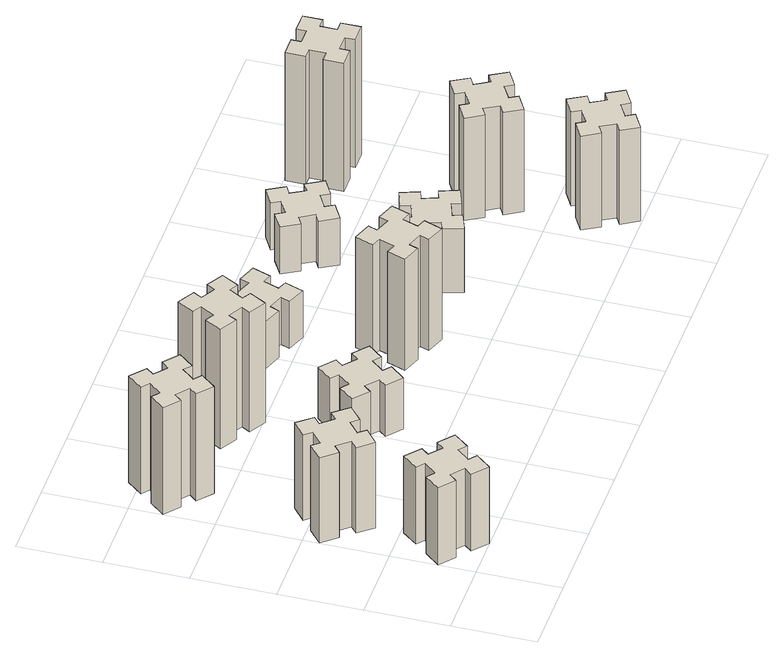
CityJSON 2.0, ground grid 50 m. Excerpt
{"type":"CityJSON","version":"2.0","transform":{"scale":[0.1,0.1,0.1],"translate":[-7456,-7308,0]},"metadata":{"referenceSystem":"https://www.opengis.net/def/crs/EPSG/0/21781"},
"CityObjects":{
"building1":{"type":"Building","attributes":{"class":"1000","function":"1000","usage":"1000","yearOfConstruction":2016,"roofType":"1000","measuredHeight":54,"storeysAboveGround":30,"storeysBelowGround":0},"geometry":[{"type":"Solid","lod":"1","boundaries":[[[[0,1,2,3,4,5,6,7,8,9,10,11,12,13,14,15,16,17,18,19]],[[17,16,20,21]],[[16,15,22,20]],[[15,14,23,22]],[[14,13,24,23]],[[13,12,25,24]],[[12,11,26,25]],[[11,10,27,26]],[[10,9,28,27]],[[9,8,29,28]],[[8,7,30,29]],[[7,6,31,30]],[[6,5,32,31]],[[5,4,33,32]],[[4,3,34,33]],[[3,2,35,34]],[[2,1,36,35]],[[1,0,37,36]],[[0,19,38,37]],[[19,18,39,38]],[[18,17,21,39]],[[24,25,26,27,28,29,30,31,32,33,34,35,36,37,38,39,21,20,22,23]]]]}]},
"building2":{"type":"Building","attributes":{"class":"1000","function":"1000","usage":"1000","yearOfConstruction":2016,"roofType":"1000","measuredHeight":60,"storeysAboveGround":30,"storeysBelowGround":0},"geometry":[{"type":"Solid","lod":"1","boundaries":[[[[40,41,42,43,44,45,46,47,48,49,50,51,52,53,54,55,56,57,58,59]],[[57,56,60,61]],[[56,55,62,60]],[[55,54,63,62]],[[54,53,64,63]],[[53,52,65,64]],[[52,51,66,65]],[[51,50,67,66]],[[50,49,68,67]],[[49,48,69,68]],[[48,47,70,69]],[[47,46,71,70]],[[46,45,72,71]],[[45,44,73,72]],[[44,43,74,73]],[[43,42,75,74]],[[42,41,76,75]],[[41,40,77,76]],[[40,59,78,77]],[[59,58,79,78]],[[58,57,61,79]],[[64,65,66,67,68,69,70,71,72,73,74,75,76,77,78,79,61,60,62,63]]]]}]},
"building3":{"type":"Building","attributes":{"class":"1000","function":"1000","usage":"1000","yearOfConstruction":2016,"roofType":"1000","measuredHeight":75,"storeysAboveGround":30,"storeysBelowGround":0},"geometry":[{"type":"Solid","lod":"1","boundaries":[[[[80,81,82,83,84,85,86,87,88,89,90,91,92,93,94,95,96,97,98,99]],[[97,96,100,101]],[[96,95,102,100]],[[95,94,103,102]],[[94,93,104,103]],[[93,92,105,104]],[[92,91,106,105]],[[91,90,107,106]],[[90,89,108,107]],[[89,88,109,108]],[[88,87,110,109]],[[87,86,111,110]],[[86,85,112,111]],[[85,84,113,112]],[[84,83,114,113]],[[83,82,115,114]],[[82,81,116,115]],[[81,80,117,116]],[[80,99,118,117]],[[99,98,119,118]],[[98,97,101,119]],[[104,105,106,107,108,109,110,111,112,113,114,115,116,117,118,119,101,100,102,103]]]]}]},
"building4":{"type":"Building","attributes":{"class":"1000","function":"1000","usage":"1000","yearOfConstruction":2016,"roofType":"1000","measuredHeight":36,"storeysAboveGround":30,"storeysBelowGround":0},"geometry":[{"type":"Solid","lod":"1","boundaries":[[[[120,121,122,123,124,125,126,127,128,129,130,131,132,133,134,135,136,137,138,139]],[[137,136,140,141]],[[136,135,142,140]],[[135,134,143,142]],[[134,133,144,143]],[[133,132,145,144]],[[132,131,146,145]],[[131,130,147,146]],[[130,129,148,147]],[[129,128,149,148]],[[128,127,150,149]],[[127,126,151,150]],[[126,125,152,151]],[[125,124,153,152]],[[124,123,154,153]],[[123,122,155,154]],[[122,121,156,155]],[[121,120,157,156]],[[120,139,158,157]],[[139,138,159,158]],[[138,137,141,159]],[[144,145,146,147,148,149,150,151,152,153,154,155,156,157,158,159,141,140,142,143]]]]}]},
"building5":{"type":"Building","attributes":{"class":"1000","function":"1000","usage":"1000","yearOfConstruction":2016,"roofType":"1000","measuredHeight":84,"storeysAboveGround":30,"storeysBelowGround":0},"geometry":[{"type":"Solid","lod":"1","boundaries":[[[[160,161,162,163,164,165,166,167,168,169,170,171,172,173,174,175,176,177,178,179]],[[177,176,180,181]],[[176,175,182,180]],[[175,174,183,182]],[[174,173,184,183]],[[173,172,185,184]],[[172,171,186,185]],[[171,170,187,186]],[[170,169,188,187]],[[169,168,189,188]],[[168,167,190,189]],[[167,166,191,190]],[[166,165,192,191]],[[165,164,193,192]],[[164,163,194,193]],[[163,162,195,194]],[[162,161,196,195]],[[161,160,197,196]],[[160,179,198,197]],[[179,178,199,198]],[[178,177,181,199]],[[184,185,186,187,188,189,190,191,192,193,194,195,196,197,198,199,181,180,182,183]]]]}]},
"building6":{"type":"Building","attributes":{"class":"1000","function":"1000","usage":"1000","yearOfConstruction":2016,"roofType":"1000","measuredHeight":78,"storeysAboveGround":30,"storeysBelowGround":0},"geometry":[{"type":"Solid","lod":"1","boundaries":[[[[200,201,202,203,204,205,206,207,208,209,210,211,212,213,214,215,216,217,218,219]],[[217,216,220,221]],[[216,215,222,220]],[[215,214,223,222]],[[214,213,224,223]],[[213,212,225,224]],[[212,211,226,225]],[[211,210,227,226]],[[210,209,228,227]],[[209,208,229,228]],[[208,207,230,229]],[[207,206,231,230]],[[206,205,232,231]],[[205,204,233,232]],[[204,203,234,233]],[[203,202,235,234]],[[202,201,236,235]],[[201,200,237,236]],[[200,219,238,237]],[[219,218,239,238]],[[218,217,221,239]],[[224,225,226,227,228,229,230,231,232,233,234,235,236,237,238,239,221,220,222,223]]]]}]},
"building7":{"type":"Building","attributes":{"class":"1000","function":"1000","usage":"1000","yearOfConstruction":2016,"roofType":"1000","measuredHeight":33,"storeysAboveGround":30,"storeysBelowGround":0},"geometry":[{"type":"Solid","lod":"1","boundaries":[[[[240,241,242,243,244,245,246,247,248,249,250,251,252,253,254,255,256,257,258,259]],[[257,256,260,261]],[[256,255,262,260]],[[255,254,263,262]],[[254,253,264,263]],[[253,252,265,264]],[[252,251,266,265]],[[251,250,267,266]],[[250,249,268,267]],[[249,248,269,268]],[[248,247,270,269]],[[247,246,271,270]],[[246,245,272,271]],[[245,244,273,272]],[[244,243,274,273]],[[243,242,275,274]],[[242,241,276,275]],[[241,240,277,276]],[[240,259,278,277]],[[259,258,279,278]],[[258,257,261,279]],[[264,265,266,267,268,269,270,271,272,273,274,275,276,277,278,279,261,260,262,263]]]]}]},
"building8":{"type":"Building","attributes":{"class":"1000","function":"1000","usage":"1000","yearOfConstruction":2016,"roofType":"1000","measuredHeight":45,"storeysAboveGround":30,"storeysBelowGround":0},"geometry":[{"type":"Solid","lod":"1","boundaries":[[[[280,281,282,283,284,285,286,287,288,289,290,291,292,293,294,295,296,297,298,299]],[[297,296,300,301]],[[296,295,302,300]],[[295,294,303,302]],[[294,293,304,303]],[[293,292,305,304]],[[292,291,306,305]],[[291,290,307,306]],[[290,289,308,307]],[[289,288,309,308]],[[288,287,310,309]],[[287,286,311,310]],[[286,285,312,311]],[[285,284,313,312]],[[284,283,314,313]],[[283,282,315,314]],[[282,281,316,315]],[[281,280,317,316]],[[280,299,318,317]],[[299,298,319,318]],[[298,297,301,319]],[[304,305,306,307,308,309,310,311,312,313,314,315,316,317,318,319,301,300,302,303]]]]}]},
"building9":{"type":"Building","attributes":{"class":"1000","function":"1000","usage":"1000","yearOfConstruction":2016,"roofType":"1000","measuredHeight":33,"storeysAboveGround":30,"storeysBelowGround":0},"geometry":[{"type":"Solid","lod":"1","boundaries":[[[[320,321,322,323,324,325,326,327,328,329,330,331,332,333,334,335,336,337,338,339]],[[337,336,340,341]],[[336,335,342,340]],[[335,334,343,342]],[[334,333,344,343]],[[333,332,345,344]],[[332,331,346,345]],[[331,330,347,346]],[[330,329,348,347]],[[329,328,349,348]],[[328,327,350,349]],[[327,326,351,350]],[[326,325,352,351]],[[325,324,353,352]],[[324,323,354,353]],[[323,322,355,354]],[[322,321,356,355]],[[321,320,357,356]],[[320,339,358,357]],[[339,338,359,358]],[[338,337,341,359]],[[344,345,346,347,348,349,350,351,352,353,354,355,356,357,358,359,341,340,342,343]]]]}]},
"building10":{"type":"Building","attributes":{"class":"1000","function":"1000","usage":"1000","yearOfConstruction":2016,"roofType":"1000","measuredHeight":66,"storeysAboveGround":30,"storeysBelowGround":0},"geometry":[{"type":"Solid","lod":"1","boundaries":[[[[360,361,362,363,364,365,366,367,368,369,370,371,372,373,374,375,376,377,378,379]],[[377,376,380,381]],[[376,375,382,380]],[[375,374,383,382]],[[374,373,384,383]],[[373,372,385,384]],[[372,371,386,385]],[[371,370,387,386]],[[370,369,388,387]],[[369,368,389,388]],[[368,367,390,389]],[[367,366,391,390]],[[366,365,392,391]],[[365,364,393,392]],[[364,363,394,393]],[[363,362,395,394]],[[362,361,396,395]],[[361,360,397,396]],[[360,379,398,397]],[[379,378,399,398]],[[378,377,381,399]],[[384,385,386,387,388,389,390,391,392,393,394,395,396,397,398,399,381,380,382,383]]]]}]},
"building11":{"type":"Building","attributes":{"class":"1000","function":"1000","usage":"1000","yearOfConstruction":2016,"roofType":"1000","measuredHeight":72,"storeysAboveGround":30,"storeysBelowGround":0},"geometry":[{"type":"Solid","lod":"1","boundaries":[[[[400,401,402,403,404,405,406,407,408,409,410,411,412,413,414,415,416,417,418,419]],[[417,416,420,421]],[[416,415,422,420]],[[415,414,423,422]],[[414,413,424,423]],[[413,412,425,424]],[[412,411,426,425]],[[411,410,427,426]],[[410,409,428,427]],[[409,408,429,428]],[[408,407,430,429]],[[407,406,431,430]],[[406,405,432,431]],[[405,404,433,432]],[[404,403,434,433]],[[403,402,435,434]],[[402,401,436,435]],[[401,400,437,436]],[[400,419,438,437]],[[419,418,439,438]],[[418,417,421,439]],[[424,425,426,427,428,429,430,431,432,433,434,435,436,437,438,439,421,420,422,423]]]]}]},
"building12":{"type":"Building","attributes":{"class":"1000","function":"1000","usage":"1000","yearOfConstruction":2016,"roofType":"1000","measuredHeight":90,"storeysAboveGround":30,"storeysBelowGround":0},"geometry":[{"type":"Solid","lod":"1","boundaries":[[[[440,441,442,443,444,445,446,447,448,449,450,451,452,453,454,455,456,457,458,459]],[[457,456,460,461]],[[456,455,462,460]],[[455,454,463,462]],[[454,453,464,463]],[[453,452,465,464]],[[452,451,466,465]],[[451,450,467,466]],[[450,449,468,467]],[[449,448,469,468]],[[448,447,470,469]],[[447,446,471,470]],[[446,445,472,471]],[[445,444,473,472]],[[444,443,474,473]],[[443,442,475,474]],[[442,441,476,475]],[[441,440,477,476]],[[440,459,478,477]],[[459,458,479,478]],[[458,457,461,479]],[[464,465,466,467,468,469,470,471,472,473,474,475,476,477,478,479,461,460,462,463]]]]}]}
},
"vertices":[
[354,297,0],[278,362,0],[316,408,0],[224,485,0],[147,393,0],[193,354,0],[129,278,0],[83,316,0],[6,224,0],[98,147,0],[136,193,0],[213,129,0],[174,83,0],[266,6,0],[343,98,0],[297,136,0],[362,213,0],[408,174,0],[485,266,0],[393,343,0],[362,213,540],[408,174,540],[297,136,540],[343,98,540],[266,6,540],[174,83,540],[213,129,540],[136,193,540],[98,147,540],[6,224,540],[83,316,540],[129,278,540],[193,354,540],[147,393,540],[224,485,540],[316,408,540],[278,362,540],[354,297,540],[393,343,540],[485,266,540],
[362,918,0],[297,994,0],[343,1033,0],[266,1125,0],[174,1048,0],[213,1002,0],[136,937,0],[98,983,0],[6,906,0],[83,814,0],[129,853,0],[193,776,0],[147,738,0],[224,646,0],[316,723,0],[278,769,0],[354,833,0],[393,787,0],[485,864,0],[408,956,0],[354,833,600],[393,787,600],[278,769,600],[316,723,600],[224,646,600],[147,738,600],[193,776,600],[129,853,600],[83,814,600],[6,906,600],[98,983,600],[136,937,600],[213,1002,600],[174,1048,600],[266,1125,600],[343,1033,600],[297,994,600],[362,918,600],[408,956,600],[485,864,600],
[354,1877,0],[278,1942,0],[316,1988,0],[224,2065,0],[147,1973,0],[193,1934,0],[129,1858,0],[83,1896,0],[6,1804,0],[98,1727,0],[136,1773,0],[213,1709,0],[174,1663,0],[266,1586,0],[343,1678,0],[297,1716,0],[362,1793,0],[408,1754,0],[485,1846,0],[393,1923,0],[362,1793,750],[408,1754,750],[297,1716,750],[343,1678,750],[266,1586,750],[174,1663,750],[213,1709,750],[136,1773,750],[98,1727,750],[6,1804,750],[83,1896,750],[129,1858,750],[193,1934,750],[147,1973,750],[224,2065,750],[316,1988,750],[278,1942,750],[354,1877,750],[393,1923,750],[485,1846,750],
[1137,876,0],[1202,953,0],[1248,914,0],[1325,1006,0],[1233,1083,0],[1194,1037,0],[1118,1102,0],[1156,1148,0],[1064,1225,0],[987,1133,0],[1033,1094,0],[969,1018,0],[923,1056,0],[846,964,0],[938,887,0],[976,933,0],[1053,869,0],[1014,823,0],[1106,746,0],[1183,838,0],[1053,869,360],[1014,823,360],[976,933,360],[938,887,360],[846,964,360],[923,1056,360],[969,1018,360],[1033,1094,360],[987,1133,360],[1064,1225,360],[1156,1148,360],[1118,1102,360],[1194,1037,360],[1233,1083,360],[1325,1006,360],[1248,914,360],[1202,953,360],[1137,876,360],[1183,838,360],[1106,746,360],
[787,1655,0],[874,1605,0],[844,1553,0],[948,1493,0],[1008,1597,0],[956,1627,0],[1006,1714,0],[1058,1684,0],[1118,1788,0],[1014,1848,0],[984,1796,0],[897,1846,0],[927,1898,0],[823,1958,0],[763,1854,0],[815,1824,0],[765,1737,0],[713,1767,0],[653,1663,0],[757,1603,0],[765,1737,840],[713,1767,840],[815,1824,840],[763,1854,840],[823,1958,840],[927,1898,840],[897,1846,840],[984,1796,840],[1014,1848,840],[1118,1788,840],[1058,1684,840],[1006,1714,840],[956,1627,840],[1008,1597,840],[948,1493,840],[844,1553,840],[874,1605,840],[787,1655,840],[757,1603,840],[653,1663,840],
[1910,1072,0],[1816,1106,0],[1837,1162,0],[1724,1203,0],[1683,1090,0],[1739,1070,0],[1705,976,0],[1649,997,0],[1607,884,0],[1720,843,0],[1741,899,0],[1835,865,0],[1814,809,0],[1927,767,0],[1968,880,0],[1912,901,0],[1946,995,0],[2002,974,0],[2043,1087,0],[1930,1128,0],[1946,995,780],[2002,974,780],[1912,901,780],[1968,880,780],[1927,767,780],[1814,809,780],[1835,865,780],[1741,899,780],[1720,843,780],[1607,884,780],[1649,997,780],[1705,976,780],[1739,1070,780],[1683,1090,780],[1724,1203,780],[1837,1162,780],[1816,1106,780],[1910,1072,780],[1930,1128,780],[2043,1087,780],
[1541,1639,0],[1635,1605,0],[1614,1549,0],[1727,1507,0],[1768,1620,0],[1712,1641,0],[1746,1735,0],[1802,1714,0],[1843,1827,0],[1730,1868,0],[1710,1812,0],[1616,1846,0],[1637,1902,0],[1524,1943,0],[1483,1830,0],[1539,1810,0],[1505,1716,0],[1449,1737,0],[1407,1624,0],[1520,1583,0],[1505,1716,330],[1449,1737,330],[1539,1810,330],[1483,1830,330],[1524,1943,330],[1637,1902,330],[1616,1846,330],[1710,1812,330],[1730,1868,330],[1843,1827,330],[1802,1714,330],[1746,1735,330],[1712,1641,330],[1768,1620,330],[1727,1507,330],[1614,1549,330],[1635,1605,330],[1541,1639,330],[1520,1583,330],[1407,1624,330],
[2456,865,0],[2550,899,0],[2570,843,0],[2683,884,0],[2642,997,0],[2586,976,0],[2552,1070,0],[2608,1090,0],[2567,1203,0],[2454,1162,0],[2475,1106,0],[2381,1072,0],[2360,1128,0],[2247,1087,0],[2289,974,0],[2345,995,0],[2379,901,0],[2323,880,0],[2364,767,0],[2477,809,0],[2379,901,450],[2323,880,450],[2345,995,450],[2289,974,450],[2247,1087,450],[2360,1128,450],[2381,1072,450],[2475,1106,450],[2454,1162,450],[2567,1203,450],[2608,1090,450],[2552,1070,450],[2586,976,450],[2642,997,450],[2683,884,450],[2570,843,450],[2550,899,450],[2456,865,450],[2477,809,450],[2364,767,450],
[2586,1737,0],[2536,1824,0],[2588,1854,0],[2528,1958,0],[2424,1898,0],[2454,1846,0],[2367,1796,0],[2337,1848,0],[2233,1788,0],[2293,1684,0],[2345,1714,0],[2395,1627,0],[2343,1597,0],[2403,1493,0],[2507,1553,0],[2477,1605,0],[2564,1655,0],[2594,1603,0],[2698,1663,0],[2638,1767,0],[2564,1655,330],[2594,1603,330],[2477,1605,330],[2507,1553,330],[2403,1493,330],[2343,1597,330],[2395,1627,330],[2345,1714,330],[2293,1684,330],[2233,1788,330],[2337,1848,330],[2367,1796,330],[2454,1846,330],[2424,1898,330],[2528,1958,330],[2588,1854,330],[2536,1824,330],[2586,1737,330],[2638,1767,330],[2698,1663,330],
[3426,257,0],[3376,344,0],[3428,374,0],[3368,478,0],[3264,418,0],[3294,366,0],[3207,316,0],[3177,368,0],[3073,308,0],[3133,204,0],[3185,234,0],[3235,147,0],[3183,117,0],[3243,13,0],[3347,73,0],[3317,125,0],[3404,175,0],[3434,123,0],[3538,183,0],[3478,287,0],[3404,175,660],[3434,123,660],[3317,125,660],[3347,73,660],[3243,13,660],[3183,117,660],[3235,147,660],[3185,234,660],[3133,204,660],[3073,308,660],[3177,368,660],[3207,316,660],[3294,366,660],[3264,418,660],[3368,478,660],[3428,374,660],[3376,344,660],[3426,257,660],[3478,287,660],[3538,183,660],
[3326,897,0],[3276,984,0],[3328,1014,0],[3268,1118,0],[3164,1058,0],[3194,1006,0],[3107,956,0],[3077,1008,0],[2973,948,0],[3033,844,0],[3085,874,0],[3135,787,0],[3083,757,0],[3143,653,0],[3247,713,0],[3217,765,0],[3304,815,0],[3334,763,0],[3438,823,0],[3378,927,0],[3304,815,720],[3334,763,720],[3217,765,720],[3247,713,720],[3143,653,720],[3083,757,720],[3135,787,720],[3085,874,720],[3033,844,720],[2973,948,720],[3077,1008,720],[3107,956,720],[3194,1006,720],[3164,1058,720],[3268,1118,720],[3328,1014,720],[3276,984,720],[3326,897,720],[3378,927,720],[3438,823,720],
[3155,1715,0],[3255,1715,0],[3255,1655,0],[3375,1655,0],[3375,1775,0],[3315,1775,0],[3315,1875,0],[3375,1875,0],[3375,1995,0],[3255,1995,0],[3255,1935,0],[3155,1935,0],[3155,1995,0],[3035,1995,0],[3035,1875,0],[3095,1875,0],[3095,1775,0],[3035,1775,0],[3035,1655,0],[3155,1655,0],[3095,1775,900],[3035,1775,900],[3095,1875,900],[3035,1875,900],[3035,1995,900],[3155,1995,900],[3155,1935,900],[3255,1935,900],[3255,1995,900],[3375,1995,900],[3375,1875,900],[3315,1875,900],[3315,1775,900],[3375,1775,900],[3375,1655,900],[3255,1655,900],[3255,1715,900],[3155,1715,900],[3155,1655,900],[3035,1655,900]
]}
